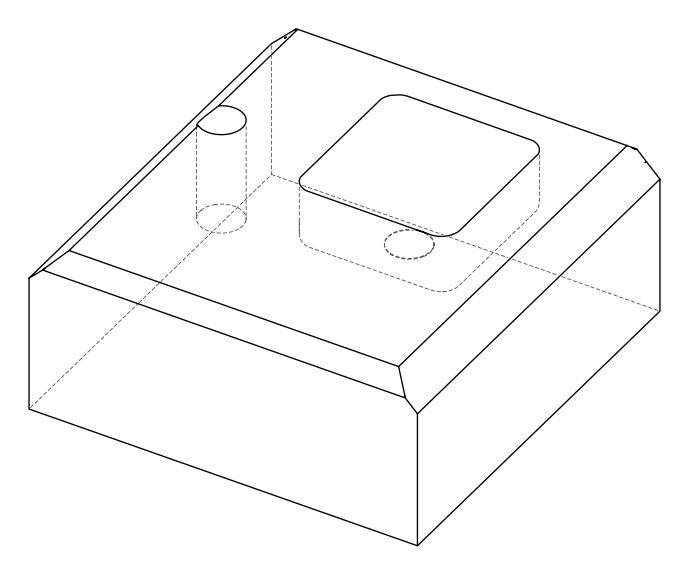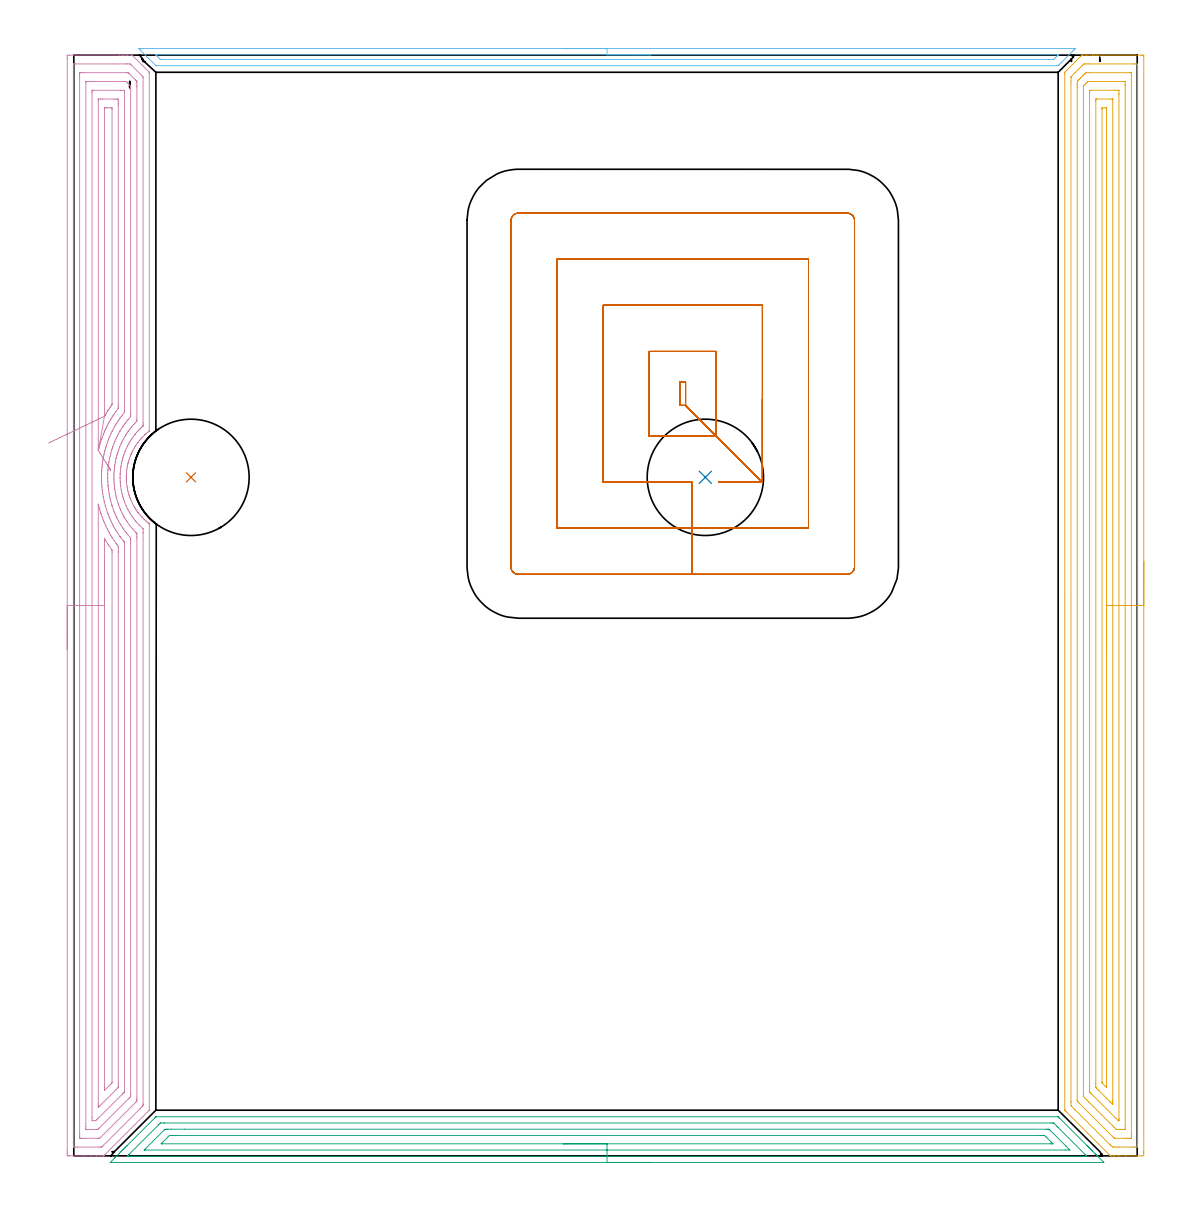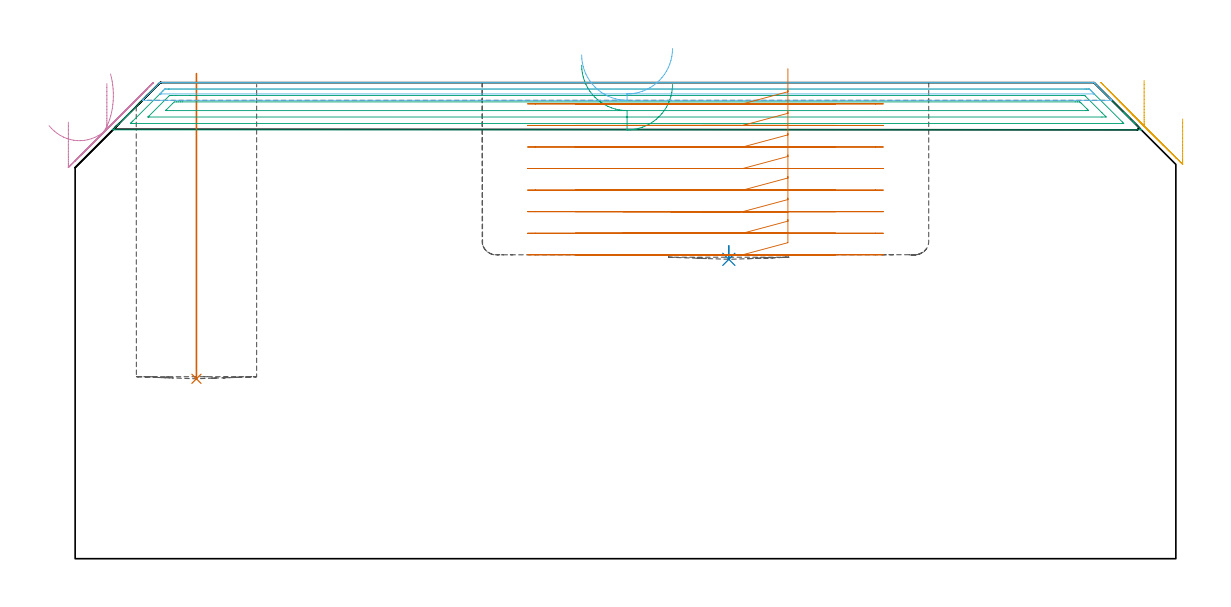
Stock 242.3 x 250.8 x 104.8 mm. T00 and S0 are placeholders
(PLAN: 7 operations, 2 tool changes, 53.9 min)
(1 INDEXABLE_INSERT_DRILL_BLIND_HOLE_FROM_SOLID | STEP1POCKET | NXT0302_024 | 0.27 min | 35773 mm3)
(2 INDEXABLE_INSERT_DRILL_BLIND_HOLE_FROM_SOLID_1 | STEP1POCKET_1 | NXT0302_024 | 0.02 min | 21274 mm3)
(3 AREA_MILL | FG_CHAMFER_SURFACE | UGT0205_001 | 7.17 min | 12844 mm3)
(4 AREA_MILL_1 | FG_CHAMFER_SURFACE_1 | UGT0205_001 | 14.13 min | 43011 mm3)
(5 AREA_MILL_2 | FG_CHAMFER_SURFACE_2 | UGT0205_001 | 14.1 min | 39960 mm3)
(6 AREA_MILL_3 | FG_CHAMFER_SURFACE_3 | UGT0205_001 | 3.52 min | 1585 mm3)
(7 MILL_RECTANGULAR_POCKET | POCKET_RECTANGULAR_STRAIGHT | UGT0201_095 | Follow Part, ap 5, ae 75% | 14.7 min | 354963 mm3)
(TOOL NXT0302_024 | Index. Insert Drill 26.5mm [880-D2650L32-03] | D26.5 PA176 FL80 Z2)
(TOOL UGT0205_001 | Chamfer Mill 20 x 3 x 45 deg. | D20 FL50 Z2)
(TOOL UGT0201_095 | End mill 20 mm | D20 R3 FL38 Z4)
(OP 1 INDEXABLE_INSERT_DRILL_BLIND_HOLE_FROM_SOLID)
G17 G21 G94 G90
T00 M6
G54
G17 G0 G90 X26.7 Y154.6 S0 M3
G43 Z114.8 H1
G94 G81 G98 Z39.6 F250. R106.8
G80
M5
M2
(OP 2 INDEXABLE_INSERT_DRILL_BLIND_HOLE_FROM_SOLID_1)
G17 G21 G94 G90
T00 M6
G54
G17 G0 G90 X143.9 Y154.6 S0 M3
G43 Z114.8 H1
G94 G81 G98 Z65.9 F250. R68.9
G80
M5
M2
(OP 3 AREA_MILL)
G17 G21 G94 G90
T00 M6
G54
G17 G0 G90 X131.5 Y-1.5 S1061 M3
G43 Z114.8 H0
Z104.4
G94 G1 X131.462 Z103.528 F250.
X131.348 Z102.664
X131.159 Z101.812
X130.897 Z100.98
X130.563 Z100.174
X130.16 Z99.4
X129.692 Z98.664
X129.16 Z97.972
X128.571 Z97.329
X127.928 Z96.74
X127.236 Z96.208
X126.5 Z95.74
X125.726 Z95.337
X124.92 Z95.003
X124.088 Z94.741
X123.236 Z94.552
X122.372 Z94.438
X121.5 Z94.4
X8.801
X8.473 Y-1.498 Z94.402
X8.315 Y-1.494 Z94.405
X8.308 Y-1.492 Z94.407
X9.263 Y-0.536 Z95.362
X9.367 Y-0.431 Z95.465
X9.556 Y-0.244 Z95.655
X10.432 Y0.633 Z96.531
X10.707 Y0.908 Z96.806
X10.868 Y1.071 Z96.966
X11.027 Y1.228 Z97.125
X11.154 Y1.355 Z97.253
X11.307 Y1.509 Z97.404
X11.456 Y1.658 Z97.555
X11.6 Y1.802 Z97.699
X11.745 Y1.947 Z97.843
X11.886 Y2.087 Z97.985
X12.047 Y2.248 Z98.146
X12.183 Y2.385 Z98.281
X18.424 Y8.624 Z104.524
X18.675 Y8.873 Z104.771
X18.706 Y8.895 Z104.791
X18.748 Y8.9 Z104.8
X224.252
X224.294 Y8.895 Z104.791
X224.325 Y8.873 Z104.771
X224.576 Y8.624 Z104.524
X230.817 Y2.385 Z98.281
X230.953 Y2.248 Z98.146
X231.114 Y2.087 Z97.985
X231.255 Y1.947 Z97.843
X231.4 Y1.802 Z97.699
X231.544 Y1.658 Z97.555
X231.693 Y1.509 Z97.404
X231.846 Y1.355 Z97.253
X231.973 Y1.228 Z97.125
X232.132 Y1.071 Z96.966
X232.641 Y0.559 Z96.459
X232.889 Y0.312 Z96.21
X233.007 Y0.195 Z96.091
X233.186 Y0.014 Z95.913
X233.331 Y-0.131 Z95.769
X234.587 Y-1.386 Z94.512
X234.676 Y-1.479 Z94.419
X234.683 Y-1.495 Z94.403
X234.676 Y-1.499 Z94.399
X121.5 Y-1.5 Z94.4
Y-0.086 Z95.814
X12.951 Y-0.085 Z95.815
X12.494 Y-0.083 Z95.817
X12.327 Y-0.079 Z95.821
X12.189 Y-0.072 Z95.828
X12.251 Y-0.005 Z95.895
X12.329 Y0.076 Z95.976
X12.494 Y0.244 Z96.144
X12.69 Y0.44 Z96.34
X19.327 Y7.076 Z102.976
X19.642 Y7.387 Z103.287
X19.732 Y7.471 Z103.371
X19.809 Y7.479 Z103.379
X20.535 Y7.485 Z103.385
X20.697
X222.626
X222.992 Y7.483 Z103.383
X223.174 Y7.48 Z103.38
X223.262 Y7.477 Z103.377
X223.358 Y7.387 Z103.287
X223.982 Y6.767 Z102.667
X224.252 Y6.499 Z102.399
X230.506 Y0.244 Z96.144
X230.762 Y-0.015 Z95.885
X230.819 Y-0.076 Z95.824
X230.821 Y-0.081 Z95.819
X230.819 Y-0.083 Z95.817
X230.791 Y-0.085 Z95.815
X230.734
X230.506 Y-0.086 Z95.814
X121.5
Y1.328 Z97.228
X16.252 Y1.329 Z97.229
X16.093 Y1.331 Z97.231
X16.068 Y1.332 Z97.232
X16.051 Y1.335 Z97.235
X16.058 Y1.35 Z97.25
X16.068 Y1.367 Z97.267
X16.139 Y1.439 Z97.339
X16.208 Y1.509 Z97.409
X20.591 Y5.891 Z101.791
X20.76 Y6.049 Z101.949
X21.061 Y6.064 Z101.964
X21.247 Y6.069 Z101.969
X21.429 Y6.07 Z101.97
X22.138 Y6.071 Z101.971
X25.252
X221.571
X221.755 Y6.07 Z101.97
X222.123 Y6.066 Z101.966
X222.224 Y6.064 Z101.964
X222.25 Y6.043 Z101.943
X222.304 Y5.993 Z101.893
X222.41 Y5.891 Z101.791
X222.465 Y5.836 Z101.736
X226.039 Y2.262 Z98.162
X226.788 Y1.509 Z97.409
X226.932 Y1.36 Z97.26
X226.943 Y1.335 Z97.235
X226.039 Y1.329 Z97.229
X121.5 Y1.328 Z97.228
Y2.743 Z98.643
X20.171
X20.026 Y2.745 Z98.645
X19.948 Y2.747 Z98.647
X19.911 Y2.75 Z98.65
X19.929 Y2.772 Z98.672
X19.966 Y2.814 Z98.714
X20.031 Y2.881 Z98.781
X21.429 Y4.279 Z100.179
X21.806 Y4.645 Z100.545
X22.322 Y4.652 Z100.552
X22.688 Y4.656 Z100.556
X23.216 Y4.657 Z100.557
X23.58
X220.149
X220.678 Y4.656 Z100.556
X221.046 Y4.653 Z100.553
X221.169 Y4.65 Z100.55
X221.415 Y4.424 Z100.324
X221.571 Y4.278 Z100.178
X222.71 Y3.141 Z99.041
X222.935 Y2.912 Z98.812
X223.073 Y2.768 Z98.668
X223.091 Y2.746 Z98.646
X223.069 Y2.744 Z98.644
X222.994 Y2.743 Z98.643
X222.465
X121.5
X120.628 Z98.681
X119.764 Z98.795
X118.912 Z98.983
X118.08 Z99.246
X117.274 Z99.58
X116.5 Z99.982
X115.764 Z100.451
X115.072 Z100.982
X114.429 Z101.572
X113.84 Z102.215
X113.308 Z102.907
X112.84 Z103.643
X112.437 Z104.416
X112.103 Z105.222
X111.841 Z106.054
X111.652 Z106.906
X111.538 Z107.771
X111.5 Z108.643
G0 Z114.8
M5
M2
(OP 4 AREA_MILL_1)
G17 G21 G94 G90
T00 M6
G54
G17 G0 G90 X-1.5 Y115.4 S1061 M3
G43 Z114.8 H0
Z96.1
G94 G1 Y115.438 Z95.228 F250.
Y115.552 Z94.364
Y115.741 Z93.512
Y116.003 Z92.68
Y116.337 Z91.874
Y116.74 Z91.1
Y117.209 Z90.364
Y117.74 Z89.672
Y118.329 Z89.029
Y118.972 Z88.44
Y119.664 Z87.908
Y120.4 Z87.44
Y121.174 Z87.037
Y121.98 Z86.703
Y122.812 Z86.441
Y123.664 Z86.252
Y124.528 Z86.138
Y125.4 Z86.1
Y249.779
X-1.499 Y250.167 Z86.101
X-1.494 Y250.668 Z86.104
X-1.492 Y250.791 Z86.106
X-1. Y250.8 Z86.598
X10.505 Z98.099
X11.023 Z98.62
X11.39 Z98.986
X11.908 Z99.504
X12.275 Z99.869
X13.16 Y250.799 Z100.757
X13.293 Y250.797 Z100.888
X13.338 Y250.764 Z100.935
X17.142 Y246.959 Z104.74
X17.154 Y246.945 Z104.752
X17.179 Y246.913 Z104.771
X17.197 Y246.864 Z104.786
X17.2 Y246.59 Z104.8
Y165.2
X17.201 Y165.171 Z104.798
X17.199 Y165.165 Z104.796
X17.198 Y165.16 Z104.795
X17.188 Y165.152 Z104.786
X17.142 Y165.115 Z104.74
X16.797 Y164.837 Z104.397
X16.709 Y164.762 Z104.308
X16.397 Y164.497 Z103.996
X16.257 Y164.37 Z103.856
X16.155 Y164.278 Z103.753
X15.516 Y163.634 Z103.114
X15.285 Y163.384 Z102.884
X14.933 Y162.964 Z102.533
X14.914 Y162.941 Z102.514
X14.635 Y162.591 Z102.234
X14.56 Y162.49 Z102.159
X14.251 Y162.047 Z101.848
X14.045 Y161.733 Z101.641
X13.955 Y161.596 Z101.551
X13.755 Y161.266 Z101.353
X13.446 Y160.703 Z101.046
X13.239 Y160.281 Z100.836
X13.228 Y160.258 Z100.824
X13.16 Y160.111 Z100.759
X13.082 Y159.94 Z100.681
X13.035 Y159.834 Z100.632
X13.024 Y159.809 Z100.621
X12.934 Y159.596 Z100.533
X12.873 Y159.451 Z100.473
X12.68 Y158.915 Z100.278
X12.536 Y158.469 Z100.132
X12.496 Y158.335 Z100.095
X12.45 Y158.176 Z100.049
X12.414 Y158.045 Z100.009
X12.407 Y158.022 Z100.002
X12.329 Y157.707 Z99.924
X12.295 Y157.575 Z99.892
X12.199 Y157.128 Z99.797
X12.119 Y156.681 Z99.719
X12.058 Y156.234 Z99.656
X12.045 Y156.121 Z99.643
X11.994 Y155.652 Z99.59
X11.98 Y155.362 Z99.572
X11.979 Y155.34 Z99.571
X11.965 Y155.02 Z99.56
X11.961 Y154.894 Z99.553
X11.962 Y154.799 Z99.549
X11.959 Y154.462 Z99.55
X11.958 Y154.446 Z99.552
Y154.441 Z99.553
X11.968 Y154.034 Z99.567
X11.969 Y154. Z99.568
X11.993 Y153.553 Z99.591
X12.103 Y152.659 Z99.7
X12.174 Y152.212 Z99.772
X12.264 Y151.765 Z99.862
X12.275 Y151.718 Z99.873
X12.37 Y151.318 Z99.969
X12.492 Y150.872 Z100.091
X12.57 Y150.623 Z100.169
X12.629 Y150.443 Z100.222
X12.635 Y150.423 Z100.228
X12.789 Y149.978 Z100.383
X12.863 Y149.774 Z100.463
X12.873 Y149.749 Z100.473
X12.961 Y149.549 Z100.557
X13.136 Y149.137 Z100.736
X13.159 Y149.084 Z100.759
X13.376 Y148.635 Z100.972
X13.58 Y148.241 Z101.18
X13.606 Y148.19 Z101.206
X13.769 Y147.909 Z101.368
X13.802 Y147.856 Z101.401
X13.956 Y147.611 Z101.551
X14.15 Y147.297 Z101.749
X14.34 Y147.02 Z101.938
X14.387 Y146.95 Z101.986
X14.582 Y146.682 Z102.181
X14.635 Y146.609 Z102.234
X14.794 Y146.403 Z102.394
X15.15 Y145.978 Z102.748
X15.516 Y145.561 Z103.115
X15.551 Y145.524 Z103.15
X15.565 Y145.509 Z103.164
X15.976 Y145.1 Z103.575
X16.397 Y144.701 Z103.996
X16.491 Y144.615 Z104.091
X16.941 Y144.244 Z104.539
X17.019 Y144.182 Z104.616
X17.142 Y144.084 Z104.74
X17.156 Y144.071 Z104.754
X17.195 Y144.032 Z104.791
X17.2 Y143.735 Z104.8
Y10.471
X17.194 Y10.405 Z104.791
X17.175 Y10.374 Z104.774
X6.965 Y0.164 Z94.564
X6.811 Y0.008 Z94.403
X6.784 Y0.002 Z94.376
X6.598 Y0. Z94.198
X5.929 Z93.529
X5.195 Z92.791
X3.943 Z91.54
X2.306 Z89.902
X-1. Y0.001 Z86.598
X-1.217 Y0.004 Z86.381
X-1.492 Y0.009 Z86.106
X-1.494 Y0.132 Z86.104
X-1.498 Y0.633 Z86.102
X-1.5 Y1.138 Z86.1
Y125.4
X-0.086 Z87.514
X-0.085 Y248.703 Z87.515
X-0.084 Y248.757 Z87.516
X-0.082 Y248.783 Z87.518
X-0.08 Y248.788 Z87.52
X-0.063 Y248.791 Z87.537
X0.355 Y248.799 Z87.955
X9.203 Y248.8 Z96.803
X11.858 Z99.458
X12.275 Y248.799 Z99.875
X12.747 Y248.796 Z100.347
X12.845 Y248.79 Z100.445
X13.048 Y248.597 Z100.648
X13.16 Y248.489 Z100.76
X15.194 Y246.456 Z102.794
X15.47 Y246.176 Z103.07
X15.659 Y245.981 Z103.259
X15.779 Y245.854 Z103.379
X15.786 Y245.695 Z103.386
Y166.989
X15.784 Y166.557 Z103.384
X15.78 Y166.341 Z103.38
X15.779 Y166.318 Z103.379
X15.767 Y166.304 Z103.367
X15.739 Y166.275 Z103.339
X15.686 Y166.225 Z103.286
X15.543 Y166.095 Z103.143
X15.23 Y165.792 Z102.83
X14.93 Y165.497 Z102.53
X14.783 Y165.348 Z102.383
X14.642 Y165.2 Z102.242
X14.359 Y164.883 Z101.959
X14.045 Y164.517 Z101.645
X13.95 Y164.402 Z101.55
X13.874 Y164.306 Z101.474
X13.564 Y163.897 Z101.164
X13.22 Y163.412 Z100.82
X13.16 Y163.323 Z100.76
X12.849 Y162.832 Z100.449
X12.659 Y162.517 Z100.259
X12.52 Y162.269 Z100.12
X12.275 Y161.818 Z99.875
X12.209 Y161.689 Z99.809
X12.177 Y161.623 Z99.777
X11.927 Y161.08 Z99.527
X11.772 Y160.728 Z99.372
X11.659 Y160.456 Z99.259
X11.414 Y159.809 Z99.014
X11.39 Y159.735 Z98.99
X11.204 Y159.127 Z98.804
X11.15 Y158.94 Z98.75
X11.013 Y158.426 Z98.613
X10.924 Y158.045 Z98.524
X10.849 Y157.697 Z98.449
X10.752 Y157.151 Z98.352
X10.72 Y156.934 Z98.32
X10.632 Y156.256 Z98.232
X10.619 Y156.141 Z98.219
X10.587 Y155.77 Z98.187
X10.562 Y155.362 Z98.162
X10.559 Y155.307 Z98.159
X10.542 Y154.468 Z98.142
X10.543 Y154.43 Z98.143
X10.576 Y153.573 Z98.176
X10.581 Y153.496 Z98.181
X10.666 Y152.679 Z98.266
X10.676 Y152.593 Z98.276
X10.689 Y152.493 Z98.289
X10.799 Y151.785 Z98.399
X10.87 Y151.415 Z98.47
X10.986 Y150.89 Z98.586
X11.155 Y150.233 Z98.755
X11.226 Y149.996 Z98.826
X11.39 Y149.471 Z98.99
X11.52 Y149.101 Z99.12
X11.597 Y148.892 Z99.197
X11.889 Y148.207 Z99.489
X12.275 Y147.377 Z99.875
X12.307 Y147.313 Z99.907
X12.343 Y147.244 Z99.943
X12.661 Y146.679 Z100.261
X12.82 Y146.418 Z100.42
X13.16 Y145.881 Z100.76
X13.405 Y145.524 Z101.005
X13.675 Y145.153 Z101.275
X14.074 Y144.644 Z101.674
X14.086 Y144.629 Z101.686
X14.343 Y144.328 Z101.943
X14.892 Y143.735 Z102.492
X14.93 Y143.697 Z102.53
X15.701 Y142.956 Z103.301
X15.742 Y142.914 Z103.342
X15.779 Y142.877 Z103.379
X15.78 Y142.841 Z103.38
X15.786 Y141.975 Z103.386
Y141.946
X15.785 Y11.827 Z103.385
X15.784 Y11.611 Z103.384
X15.781 Y11.503 Z103.381
X15.779 Y11.453 Z103.379
X15.76 Y11.421 Z103.36
X15.711 Y11.365 Z103.311
X15.32 Y10.971 Z102.92
X14.93 Y10.579 Z102.53
X6.772 Y2.421 Z94.372
X6.42 Y2.078 Z94.02
X6.371 Y2.033 Z93.971
X6.339 Y2.01 Z93.939
X6.288 Y2.007 Z93.888
X6.08 Y2.003 Z93.68
X5.612 Y2. Z93.212
X0.77 Z88.37
X0.301 Y2.002 Z87.901
X0.043 Y2.008 Z87.643
X-0.079 Y2.013 Z87.521
X-0.085 Y2.392 Z87.515
Y2.421
X-0.086 Y125.4 Z87.514
X1.328 Z88.928
X1.329 Y246.026 Z88.929
X1.331 Y246.59 Z88.931
X1.334 Y246.754 Z88.934
X1.335 Y246.787 Z88.935
X1.379 Y246.792 Z88.979
X1.45 Y246.798 Z89.05
X1.655 Y246.799 Z89.255
X2.332 Y246.8 Z89.932
X12.067 Z99.667
X12.275 Y246.797 Z99.875
X12.344 Y246.794 Z99.944
X12.397 Y246.79 Z99.997
X12.439 Y246.752 Z100.039
X12.609 Y246.59 Z100.209
X14.045 Y245.156 Z101.645
X14.221 Y244.979 Z101.821
X14.309 Y244.887 Z101.909
X14.35 Y244.839 Z101.95
X14.365 Y244.819 Z101.965
X14.366 Y244.801 Z101.966
X14.37 Y244.472 Z101.97
X14.371 Y243.907 Z101.971
X14.372 Y243.576 Z101.972
X14.371 Y167.884 Z101.971
X14.37 Y167.555 Z101.97
X14.367 Y167.444 Z101.967
X14.365 Y167.407 Z101.965
X14.352 Y167.385 Z101.952
X14.312 Y167.342 Z101.912
X13.972 Y166.989 Z101.572
X13.582 Y166.562 Z101.182
X13.17 Y166.095 Z100.77
X13.16 Y166.083 Z100.76
X12.776 Y165.588 Z100.376
X12.482 Y165.2 Z100.082
X12.395 Y165.079 Z99.995
X12.275 Y164.905 Z99.875
X12.037 Y164.546 Z99.637
X11.883 Y164.306 Z99.483
X11.694 Y163.999 Z99.294
X11.39 Y163.479 Z98.99
X11.366 Y163.436 Z98.966
X11.353 Y163.412 Z98.953
X11.064 Y162.847 Z98.664
X10.903 Y162.517 Z98.503
X10.776 Y162.243 Z98.376
X10.495 Y161.623 Z98.095
X10.257 Y160.979 Z97.857
X10.166 Y160.728 Z97.766
X10.03 Y160.314 Z97.63
X9.881 Y159.834 Z97.481
X9.822 Y159.629 Z97.422
X9.637 Y158.94 Z97.237
X9.634 Y158.926 Z97.234
X9.62 Y158.868 Z97.22
X9.478 Y158.189 Z97.078
X9.451 Y158.045 Z97.051
X9.348 Y157.426 Z96.948
X9.311 Y157.151 Z96.911
X9.246 Y156.634 Z96.846
X9.206 Y156.256 Z96.806
X9.171 Y155.815 Z96.771
X9.151 Y155.362 Z96.751
X9.141 Y154.952 Z96.741
X9.133 Y154.468 Z96.733
X9.145 Y154.053 Z96.745
X9.164 Y153.573 Z96.764
X9.195 Y153.109 Z96.795
X9.241 Y152.679 Z96.841
X9.307 Y152.101 Z96.907
X9.354 Y151.785 Z96.954
X9.474 Y151.038 Z97.074
X9.503 Y150.89 Z97.103
X9.62 Y150.342 Z97.22
X9.707 Y149.996 Z97.307
X9.737 Y149.877 Z97.337
X9.96 Y149.101 Z97.56
X10.12 Y148.595 Z97.72
X10.258 Y148.207 Z97.858
X10.505 Y147.574 Z98.105
X10.614 Y147.313 Z98.214
X10.697 Y147.119 Z98.297
X11.032 Y146.418 Z98.632
X11.151 Y146.176 Z98.751
X11.39 Y145.723 Z98.99
X11.5 Y145.524 Z99.1
X11.652 Y145.258 Z99.252
X12.055 Y144.629 Z99.655
X12.275 Y144.299 Z99.875
X12.678 Y143.735 Z100.278
X13.16 Y143.131 Z100.76
X13.407 Y142.841 Z101.007
X14.045 Y142.143 Z101.645
X14.234 Y141.946 Z101.834
X14.299 Y141.878 Z101.899
X14.351 Y141.822 Z101.951
X14.365 Y141.779 Z101.965
X14.367 Y141.62 Z101.967
X14.371 Y141.052 Z101.971
Y140.722
Y13.154
X14.37 Y12.825 Z101.97
X14.366 Y12.542 Z101.966
X14.365 Y12.476 Z101.965
X14.313 Y12.421 Z101.913
X14.16 Y12.26 Z101.76
X6.08 Y4.18 Z93.68
X5.907 Y4.018 Z93.507
X5.741 Y4.01 Z93.341
X5.402 Y4.002 Z93.002
X2.54 Y4. Z90.14
X1.862 Y4.001 Z89.462
X1.655 Y4.004 Z89.255
X1.448 Y4.01 Z89.048
X1.335 Y4.021 Z88.935
X1.332 Y4.1 Z88.932
X1.331 Y4.21 Z88.931
X1.329 Y4.54 Z88.929
Y5.105
X1.328 Y125.4 Z88.928
X2.743 Z90.343
Y244.596
X2.744 Y244.695 Z90.344
X2.747 Y244.755 Z90.347
X2.749 Y244.782 Z90.349
X2.764 Y244.79 Z90.364
X2.983 Y244.794 Z90.583
X3.425 Y244.8 Z91.025
X11.39 Z98.99
X11.833 Y244.793 Z99.433
X11.941 Y244.79 Z99.541
X12.084 Y244.656 Z99.684
X12.275 Y244.471 Z99.875
X12.84 Y243.907 Z100.44
X12.923 Y243.817 Z100.523
X12.951 Y243.773 Z100.551
X12.952 Y243.734 Z100.552
X12.955 Y243.562 Z100.555
X12.957 Y243.217 Z100.557
Y243.012
Y169.672
X12.956 Y168.984 Z100.556
X12.955 Y168.778 Z100.555
X12.95 Y168.438 Z100.55
X12.386 Y167.771 Z99.986
X12.275 Y167.637 Z99.875
X11.988 Y167.279 Z99.588
X11.761 Y166.989 Z99.361
X11.602 Y166.775 Z99.202
X11.39 Y166.483 Z98.99
X11.232 Y166.255 Z98.832
X11.124 Y166.095 Z98.724
X10.881 Y165.715 Z98.481
X10.555 Y165.2 Z98.155
X10.536 Y165.169 Z98.136
X10.505 Y165.114 Z98.105
X10.22 Y164.594 Z97.82
X10.065 Y164.306 Z97.665
X9.913 Y164.01 Z97.513
X9.619 Y163.413 Z97.219
X9.351 Y162.789 Z96.951
X9.237 Y162.517 Z96.837
X9.097 Y162.152 Z96.697
X8.898 Y161.623 Z96.498
X8.856 Y161.501 Z96.456
X8.735 Y161.137 Z96.335
X8.639 Y160.826 Z96.239
X8.61 Y160.728 Z96.21
X8.445 Y160.127 Z96.045
X8.369 Y159.834 Z95.969
X8.266 Y159.414 Z95.866
X8.162 Y158.94 Z95.762
X8.108 Y158.679 Z95.708
X7.995 Y158.045 Z95.595
X7.975 Y157.919 Z95.575
X7.868 Y157.151 Z95.468
X7.866 Y157.135 Z95.466
X7.85 Y157.011 Z95.45
X7.784 Y156.323 Z95.384
X7.779 Y156.256 Z95.379
X7.736 Y155.477 Z95.336
X7.732 Y155.362 Z95.332
X7.718 Y154.601 Z95.318
X7.719 Y154.468 Z95.319
X7.739 Y153.685 Z95.339
X7.745 Y153.573 Z95.345
X7.8 Y152.729 Z95.4
X7.805 Y152.679 Z95.405
X7.85 Y152.252 Z95.45
X7.905 Y151.785 Z95.505
X7.913 Y151.721 Z95.513
X8.046 Y150.89 Z95.646
X8.088 Y150.65 Z95.688
X8.221 Y149.996 Z95.821
X8.333 Y149.507 Z95.933
X8.439 Y149.101 Z96.039
X8.666 Y148.277 Z96.266
X8.688 Y148.207 Z96.288
X8.735 Y148.06 Z96.335
X8.993 Y147.313 Z96.593
X9.155 Y146.888 Z96.755
X9.351 Y146.418 Z96.951
X9.62 Y145.802 Z97.22
X9.749 Y145.524 Z97.349
X9.868 Y145.273 Z97.468
X10.207 Y144.629 Z97.807
X10.505 Y144.095 Z98.105
X10.723 Y143.735 Z98.323
X11.099 Y143.135 Z98.699
X11.3 Y142.841 Z98.9
X11.39 Y142.713 Z98.99
X11.712 Y142.274 Z99.312
X11.969 Y141.946 Z99.569
X12.275 Y141.571 Z99.875
X12.949 Y140.789 Z100.549
X12.951 Y140.706 Z100.551
X12.956 Y140.364 Z100.556
X12.957 Y140.157 Z100.557
Y139.468
Y14.253
X12.956 Y14.048 Z100.556
X12.953 Y13.704 Z100.553
X12.95 Y13.533 Z100.55
X12.942 Y13.502 Z100.542
X12.922 Y13.478 Z100.522
X12.882 Y13.434 Z100.482
X12.605 Y13.154 Z100.205
X12.439 Y12.988 Z100.039
X5.767 Y6.316 Z93.367
X5.575 Y6.127 Z93.175
X5.504 Y6.06 Z93.104
X5.464 Y6.025 Z93.064
X5.415 Y6.01 Z93.015
X5.195 Y6. Z92.795
X3.425 Z91.025
X2.983 Y6.006 Z90.583
X2.764 Y6.01 Z90.364
X2.749 Y6.016 Z90.349
X2.747 Y6.033 Z90.347
X2.744 Y6.072 Z90.344
X2.743 Y6.128 Z90.343
Y6.689
Y125.4
X4.157 Z91.757
Y242.272
X4.159 Y242.428 Z91.759
X4.164 Y242.737 Z91.764
X4.169 Y242.791 Z91.769
X4.184 Y242.794 Z91.784
X4.226 Y242.797 Z91.826
X4.31 Y242.799 Z91.91
X4.52 Y242.8 Z92.12
X10.716 Y242.799 Z98.316
X11.39 Y242.792 Z98.99
X11.485 Y242.79 Z99.085
X11.531 Y242.758 Z99.131
X11.536 Y242.582 Z99.136
X11.541 Y242.273 Z99.141
X11.543 Y242.118 Z99.143
Y170.412
X11.54 Y169.672 Z99.14
X11.537 Y169.524 Z99.137
X11.53 Y169.38 Z99.13
X11.05 Y168.778 Z98.65
X10.812 Y168.467 Z98.412
X10.505 Y168.06 Z98.105
X10.431 Y167.958 Z98.031
X10.378 Y167.884 Z97.978
X10.073 Y167.426 Z97.673
X9.784 Y166.989 Z97.384
X9.72 Y166.888 Z97.32
X9.62 Y166.725 Z97.22
X9.388 Y166.329 Z96.988
X9.253 Y166.095 Z96.853
X9.069 Y165.758 Z96.669
X8.769 Y165.2 Z96.369
X8.757 Y165.178 Z96.357
X8.735 Y165.133 Z96.335
X8.472 Y164.571 Z96.072
X8.351 Y164.306 Z95.951
X8.198 Y163.954 Z95.798
X7.967 Y163.412 Z95.567
X7.933 Y163.327 Z95.533
X7.85 Y163.111 Z95.45
X7.691 Y162.678 Z95.291
X7.635 Y162.517 Z95.235
X7.468 Y162.009 Z95.068
X7.347 Y161.623 Z94.947
X7.259 Y161.326 Z94.859
X7.09 Y160.728 Z94.69
X7.064 Y160.629 Z94.664
X6.965 Y160.239 Z94.565
X6.889 Y159.911 Z94.489
X6.872 Y159.834 Z94.472
X6.737 Y159.171 Z94.337
X6.695 Y158.94 Z94.295
X6.606 Y158.409 Z94.206
X6.554 Y158.045 Z94.154
X6.498 Y157.623 Z94.098
X6.443 Y157.151 Z94.043
X6.41 Y156.818 Z94.01
X6.364 Y156.256 Z93.964
X6.348 Y155.986 Z93.948
X6.321 Y155.362 Z93.921
X6.314 Y155.126 Z93.914
X6.305 Y154.468 Z93.905
X6.309 Y154.237 Z93.909
X6.331 Y153.573 Z93.931
X6.343 Y153.307 Z93.943
X6.388 Y152.679 Z93.988
X6.416 Y152.339 Z94.016
X6.477 Y151.785 Z94.077
X6.532 Y151.328 Z94.132
X6.598 Y150.89 Z94.198
X6.699 Y150.265 Z94.299
X6.75 Y149.996 Z94.35
X6.924 Y149.143 Z94.524
X6.933 Y149.101 Z94.533
X6.965 Y148.965 Z94.565
X7.167 Y148.207 Z94.767
X7.244 Y147.925 Z94.844
X7.428 Y147.313 Z95.028
X7.656 Y146.614 Z95.256
X7.727 Y146.418 Z95.327
X7.85 Y146.091 Z95.45
X8.082 Y145.524 Z95.682
X8.253 Y145.117 Z95.853
X8.477 Y144.629 Z96.077
X8.735 Y144.084 Z96.335
X8.912 Y143.735 Z96.512
X9.107 Y143.359 Z96.707
X9.404 Y142.841 Z97.004
X9.62 Y142.483 Z97.22
X9.961 Y141.946 Z97.561
X10.505 Y141.139 Z98.105
X10.565 Y141.052 Z98.165
X10.723 Y140.831 Z98.323
X11.262 Y140.157 Z98.862
X11.39 Y140.001 Z98.99
X11.477 Y139.893 Z99.077
X11.518 Y139.839 Z99.118
X11.536 Y139.812 Z99.136
X11.538 Y139.728 Z99.138
X11.542 Y139.418 Z99.142
X11.543 Y139.263 Z99.143
Y139.108
X11.542 Y14.943 Z99.142
X11.541 Y14.79 Z99.141
X11.537 Y14.634 Z99.137
X11.533 Y14.543 Z99.133
X11.497 Y14.503 Z99.097
X11.39 Y14.391 Z98.99
X11.221 Y14.219 Z98.821
X11.05 Y14.048 Z98.65
X5.684 Y8.682 Z93.284
X5.436 Y8.439 Z93.036
X5.195 Y8.205 Z92.795
X4.979 Y8.006 Z92.579
X4.31 Y8.008 Z91.91
X4.214 Y8.01 Z91.814
X4.164 Y8.019 Z91.764
X4.157 Y8.682 Z91.757
Y125.4
X5.571 Z93.171
X5.572 Y148.296 Z93.172
X5.573 Y148.349 Z93.173
X5.578 Y148.477 Z93.178
X5.579 Y148.486 Z93.179
X5.596 Y148.432 Z93.196
X5.62 Y148.342 Z93.22
X5.82 Y147.575 Z93.42
X5.895 Y147.313 Z93.495
X6.08 Y146.668 Z93.68
X6.158 Y146.418 Z93.758
X6.195 Y146.302 Z93.795
X6.463 Y145.524 Z94.063
X6.703 Y144.894 Z94.303
X6.812 Y144.629 Z94.412
X6.965 Y144.264 Z94.565
X7.201 Y143.735 Z94.801
X7.403 Y143.293 Z95.003
X7.628 Y142.841 Z95.228
X7.85 Y142.407 Z95.45
X8.101 Y141.946 Z95.701
X8.433 Y141.357 Z96.033
X8.623 Y141.052 Z96.223
X8.735 Y140.877 Z96.335
X9.216 Y140.157 Z96.816
X9.62 Y139.574 Z97.22
X9.844 Y139.263 Z97.444
X9.986 Y139.068 Z97.586
X10.122 Y138.873 Z97.722
X10.125 Y138.753 Z97.725
X10.127 Y138.369 Z97.727
X10.129 Y137.854 Z97.729
Y137.474
Y16.732
X10.128 Y16.219 Z97.728
X10.125 Y15.837 Z97.725
X10.122 Y15.585 Z97.722
X9.997 Y15.456 Z97.597
X9.62 Y15.068 Z97.22
X5.918 Y11.365 Z93.518
X5.791 Y11.241 Z93.391
X5.688 Y11.142 Z93.288
X5.618 Y11.078 Z93.218
X5.577 Y11.049 Z93.177
X5.576 Y11.098 Z93.176
X5.573 Y11.247 Z93.173
X5.572 Y11.365 Z93.172
X5.571 Y11.648 Z93.171
Y125.4
X6.985 Z94.585
Y140.157
X6.988 Y140.553 Z94.588
X6.991 Y140.652 Z94.591
X6.992 Y140.673 Z94.592
X7.006 Y140.653 Z94.606
X7.059 Y140.57 Z94.659
X7.308 Y140.157 Z94.908
X7.85 Y139.281 Z95.45
X7.862 Y139.263 Z95.462
X7.884 Y139.228 Z95.484
X8.596 Y138.18 Z96.196
X8.686 Y138.044 Z96.286
X8.708 Y138.009 Z96.308
X8.71 Y137.986 Z96.31
X8.712 Y137.932 Z96.312
X8.715 Y137.495 Z96.315
X8.714 Y16.753 Z96.314
X8.713 Y16.732 Z96.313
X8.708 Y16.627 Z96.308
X8.632 Y16.541 Z96.232
X8.502 Y16.405 Z96.102
X8.339 Y16.238 Z95.939
X7.046 Y14.943 Z94.646
X7.015 Y14.915 Z94.615
X7.002 Y14.905 Z94.602
X6.998 Z94.598
X6.99 Y14.918 Z94.59
X6.988 Y14.943 Z94.588
X6.986 Y15.479 Z94.586
X6.985 Y15.817 Z94.585
Y125.4
Y126.272 Z94.623
Y127.137 Z94.737
Y127.988 Z94.926
Y128.82 Z95.188
Y129.626 Z95.522
Y130.4 Z95.925
Y131.136 Z96.394
Y131.828 Z96.925
Y132.471 Z97.514
Y133.06 Z98.157
Y133.592 Z98.85
Y134.06 Z99.585
Y134.463 Z100.359
Y134.797 Z101.165
Y135.059 Z101.997
Y135.248 Z102.849
Y135.362 Z103.714
Y135.4 Z104.585
G0 X7.778 Y157.25 Z106.717
G1 X7.98 Y156.931 Z105.93
X8.144 Y156.671 Z105.114
X8.27 Y156.473 Z104.274
X8.356 Y156.337 Z103.416
X8.401 Y156.264 Z102.548
X8.406 Y156.256 Z101.676
X8.371 Y156.313 Z100.806
X8.295 Y156.433 Z99.945
X8.179 Y156.616 Z99.1
X8.024 Y156.86 Z98.277
X7.832 Y157.165 Z97.483
X7.603 Y157.526 Z96.722
X7.34 Y157.943 Z96.002
X7.044 Y158.41 Z95.328
X6.718 Y158.926 Z94.704
X6.364 Y159.486 Z94.136
X5.985 Y160.085 Z93.628
X5.584 Y160.719 Z93.184
X5.578 Y160.728 Z93.178
X5.573 Y161.124 Z93.173
X5.572 Y161.242 Z93.172
X5.571 Y240.586 Z93.171
X5.573 Y240.715 Z93.173
X5.575 Y240.778 Z93.175
X5.578 Y240.788 Z93.178
X5.585 Y240.792 Z93.185
X5.617 Y240.798 Z93.217
X6.08 Y240.799 Z93.68
X6.499 Y240.8 Z94.099
X9.154 Z96.754
X9.62 Y240.799 Z97.22
X10.043 Y240.796 Z97.643
X10.118 Y240.79 Z97.718
X10.122 Y240.716 Z97.722
X10.126 Y240.329 Z97.726
X10.129 Y239.815 Z97.729
Y239.435
Y171.461
X10.128 Y170.948 Z97.728
X10.125 Y170.567 Z97.725
X10.122 Y170.314 Z97.722
X9.62 Y169.633 Z97.22
X9.27 Y169.131 Z96.87
X9.027 Y168.778 Z96.627
X8.91 Y168.601 Z96.51
X8.735 Y168.33 Z96.335
X8.565 Y168.055 Z96.165
X8.462 Y167.884 Z96.062
X8.236 Y167.493 Z95.836
X7.949 Y166.989 Z95.549
X7.914 Y166.925 Z95.514
X7.85 Y166.805 Z95.45
X7.612 Y166.336 Z95.212
X7.492 Y166.095 Z95.092
X7.322 Y165.734 Z94.922
X7.074 Y165.2 Z94.674
X7.04 Y165.124 Z94.64
X6.965 Y164.951 Z94.565
X6.778 Y164.495 Z94.378
X6.703 Y164.306 Z94.303
X6.531 Y163.85 Z94.131
X6.371 Y163.412 Z93.971
X6.296 Y163.193 Z93.896
X6.08 Y162.54 Z93.68
X6.075 Y162.523 Z93.675
X5.949 Y162.088 Z93.549
X5.875 Y161.83 Z93.475
X5.819 Y161.623 Z93.419
X5.726 Y161.276 Z93.326
X5.688 Y161.125 Z93.288
X5.588 Y160.728 Z93.188
X5.584 Y160.719 Z93.184
X6.993 Y168.521 Z94.593
X6.991 Y168.525 Z94.591
X6.988 Y168.601 Z94.588
X6.985 Y168.757 Z94.585
Y168.778
Y238.54
X6.987 Y238.759 Z94.587
X6.989 Y238.784 Z94.589
X6.99 Y238.79 Z94.59
X7.028 Y238.793 Z94.628
X7.165 Y238.798 Z94.765
X7.336 Y238.799 Z94.936
X7.593 Y238.8 Z95.193
X8.478 Z96.078
X8.618 Y238.799 Z96.218
X8.65 Y238.798 Z96.25
X8.681 Y238.795 Z96.281
X8.708 Y238.79 Z96.308
X8.715 Y238.54 Z96.315
X8.714 Y171.461 Z96.314
X8.71 Y171.243 Z96.31
X8.708 Y171.192 Z96.308
X8.684 Y171.149 Z96.284
X8.63 Y171.069 Z96.23
X8.469 Y170.836 Z96.069
X8.281 Y170.567 Z95.881
X8.106 Y170.308 Z95.706
X7.85 Y169.927 Z95.45
X7.75 Y169.774 Z95.35
X7.684 Y169.672 Z95.284
X7.636 Y169.594 Z95.236
X7.411 Y169.221 Z95.011
X7.146 Y168.778 Z94.746
X7.113 Y168.723 Z94.713
X7.079 Y168.663 Z94.679
X7.018 Y168.558 Z94.618
X6.996 Y168.522 Z94.596
X6.993 Y168.521 Z94.593
X6.386 Y168.231 Z94.037
X5.738 Y167.92 Z93.543
X5.054 Y167.592 Z93.112
X4.338 Y167.25 Z92.75
X3.596 Y166.894 Z92.458
X2.835 Y166.53 Z92.239
X2.059 Y166.158 Z92.094
X1.275 Y165.782 Z92.025
X0.488 Y165.406 Z92.032
X-0.295 Y165.03 Z92.115
X-1.069 Y164.66 Z92.273
X-1.827 Y164.297 Z92.506
X-2.565 Y163.943 Z92.811
X-3.275 Y163.603 Z93.185
X-3.953 Y163.278 Z93.628
X-4.594 Y162.971 Z94.134
X-5.193 Y162.685 Z94.7
X-5.745 Y162.42 Z95.321
G0 Z114.8
M5
M2
(OP 5 AREA_MILL_2)
G17 G21 G94 G90
T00 M6
G54
G17 G0 G90 X243.8 Y135.4 S1061 M3
G43 Z114.8 H0
Z96.8
G94 G1 Y135.362 Z95.929 F250.
Y135.248 Z95.064
Y135.059 Z94.212
Y134.797 Z93.38
Y134.463 Z92.574
Y134.06 Z91.8
Y133.592 Z91.064
Y133.06 Z90.372
Y132.471 Z89.729
Y131.828 Z89.14
Y131.136 Z88.609
Y130.4 Z88.14
Y129.626 Z87.737
Y128.82 Z87.403
Y127.988 Z87.141
Y127.136 Z86.952
Y126.272 Z86.838
Y125.4 Z86.8
Y0.968
X243.799 Y0.633 Z86.801
X243.794 Y0.08 Z86.804
X243.792 Y0.008 Z86.806
X243.244 Y0. Z87.353
X239.689 Z90.906
X238.28 Z92.317
X237.911 Z92.685
X237.174 Z93.426
X236.87 Z93.729
X236.499 Y0.001 Z94.094
X236.195 Y0.01 Z94.402
X236.133 Y0.069 Z94.465
X236.014 Y0.185 Z94.584
X226.042 Y10.158 Z104.558
X225.837 Y10.365 Z104.761
X225.805 Y10.405 Z104.791
X225.8 Y10.471 Z104.8
Y246.59
X225.804 Y246.904 Z104.79
X225.963 Y247.064 Z104.633
X226.297 Y247.397 Z104.303
X229.364 Y250.465 Z101.234
X229.467 Y250.569 Z101.129
X229.663 Y250.764 Z100.935
X229.689 Y250.788 Z100.909
X229.697 Y250.794 Z100.901
X229.716 Y250.8 Z100.882
X230.8 Z99.795
X232.057 Z98.539
X232.578 Z98.017
X233.206 Z97.389
X243.244 Z87.353
X243.507 Y250.797 Z87.091
X243.792 Y250.79 Z86.806
X243.799 Y250.503 Z86.799
X243.8 Y125.4 Z86.8
X242.386 Z88.214
Y3.316
X242.384 Y2.421 Z88.216
X242.383 Y2.393 Z88.217
X242.355 Y2.01 Z88.245
X241.883 Y2.003 Z88.717
X241.467 Y2.001 Z89.133
X240.996 Y2. Z89.604
X238.33 Z92.27
X237.911 Y2.001 Z92.689
X237.438 Y2.003 Z93.162
X237.022 Y2.01 Z93.578
X236.629 Y2.033 Z93.971
X236.229 Y2.421 Z94.371
X236.133 Y2.517 Z94.467
X228.133 Y10.516 Z102.467
X227.29 Y11.365 Z103.31
X227.244 Y11.417 Z103.356
X227.216 Y12.26 Z103.384
X227.215 Y12.289 Z103.385
X227.214 Y244.831 Z103.386
X227.217 Y245.695 Z103.383
X227.219 Y245.721 Z103.381
X227.244 Y245.883 Z103.356
X228.037 Y246.687 Z102.563
X229.728 Y248.379 Z100.872
X229.82 Y248.47 Z100.78
X229.911 Y248.559 Z100.689
X230.149 Y248.788 Z100.451
X230.385 Y248.796 Z100.215
X230.8 Y248.798 Z99.8
X231.27 Y248.8 Z99.33
X241.467 Y248.799 Z89.133
X241.939 Y248.797 Z88.661
X242.355 Y248.79 Z88.245
X242.383 Y248.379 Z88.217
X242.384 Y248.35 Z88.216
X242.386 Y247.484 Z88.214
Y125.4
X240.971 Z89.629
Y5.105
X240.97 Y4.71 Z89.63
X240.967 Y4.21 Z89.633
X240.964 Y4.022 Z89.636
X240.78 Y4.007 Z89.82
X240.578 Y4.003 Z90.022
X239.898 Y4. Z90.702
X239.689 Z90.911
X237.229 Y4.002 Z93.371
X237.127 Y4.007 Z93.473
X237.103 Y4.01 Z93.497
X237.069 Y4.038 Z93.531
X237.022 Y4.08 Z93.578
X236.889 Y4.21 Z93.711
X229.022 Y12.078 Z101.578
X228.842 Y12.26 Z101.758
X228.659 Y12.452 Z101.941
X228.635 Y12.487 Z101.965
X228.633 Y12.508 Z101.967
X228.63 Y12.557 Z101.97
X228.629 Y12.656 Z101.971
Y243.408
Y243.907
X228.631 Y244.3 Z101.969
X228.636 Y244.801 Z101.964
X228.818 Y245.007 Z101.782
X229.022 Y245.218 Z101.578
X229.258 Y245.458 Z101.342
X229.494 Y245.695 Z101.106
X229.911 Y246.112 Z100.689
X230.15 Y246.35 Z100.45
X230.392 Y246.59 Z100.208
X230.601 Y246.79 Z99.999
X230.8 Y246.793 Z99.8
X231.481 Y246.799 Z99.119
X240.578 Z90.022
X240.787 Y246.796 Z89.813
X240.925 Y246.791 Z89.675
X240.965 Y246.788 Z89.635
X240.967 Y246.769 Z89.633
X240.969 Y246.722 Z89.631
X240.971 Y246.59 Z89.629
Y125.4
X239.557 Z91.043
Y6.893
X239.553 Y6.136 Z91.047
X239.55 Y6.025 Z91.05
X239.545 Y6.009 Z91.055
X239.521 Y6.006 Z91.079
X239.466 Y6.003 Z91.134
X239.244 Y6.001 Z91.356
X238.8 Y6. Z91.8
X237.911 Z92.689
X237.688 Y6.003 Z92.912
X237.578 Y6.008 Z93.022
X237.552 Y6.01 Z93.048
X237.49 Y6.066 Z93.11
X237.386 Y6.166 Z93.214
X237.022 Y6.527 Z93.578
X236.655 Y6.893 Z93.945
X231.289 Y12.26 Z99.311
X230.8 Y12.752 Z99.8
X230.406 Y13.154 Z100.194
X230.05 Y13.54 Z100.55
X230.044 Y13.914 Z100.556
X230.043 Y14.048 Z100.557
Y242.879
X230.044 Y243.012 Z100.556
X230.048 Y243.768 Z100.552
X230.078 Y243.818 Z100.522
X230.16 Y243.907 Z100.44
X230.479 Y244.229 Z100.121
X230.8 Y244.549 Z99.8
X230.927 Y244.673 Z99.673
X231.036 Y244.776 Z99.564
X231.245 Y244.79 Z99.355
X231.689 Y244.8 Z98.911
X239.244 Y244.799 Z91.356
X239.466 Y244.797 Z91.134
X239.521 Y244.794 Z91.079
X239.545 Y244.79 Z91.055
X239.55 Y244.778 Z91.05
X239.552 Y244.702 Z91.048
X239.557 Y244.039 Z91.043
Y243.907
Y125.4
X238.143 Z92.457
Y8.449
X238.141 Y8.215 Z92.459
X238.138 Y8.06 Z92.462
X238.136 Y8.012 Z92.464
X238.122 Y8.009 Z92.478
X238.081 Y8.008 Z92.519
X237.998 Y8.012 Z92.602
X237.911 Y8.095 Z92.689
X237.317 Y8.682 Z93.283
X231.95 Y14.048 Z98.65
X231.689 Y14.314 Z98.911
X231.536 Y14.475 Z99.064
X231.464 Y14.559 Z99.136
X231.461 Y14.71 Z99.139
X231.458 Y14.943 Z99.142
X231.457 Y15.176 Z99.143
Y15.837
Y242.118
X231.458 Y242.35 Z99.142
X231.461 Y242.584 Z99.139
X231.464 Y242.737 Z99.136
X231.486 Y242.775 Z99.114
X231.521 Y242.79 Z99.079
X231.689 Y242.795 Z98.911
X231.901 Y242.799 Z98.699
X237.233 Y242.8 Z93.367
X237.911 Y242.798 Z92.689
X238.127 Y242.795 Z92.473
X238.137 Y242.785 Z92.463
X238.14 Y242.782 Z92.46
X238.143 Y242.118 Z92.457
Y241.884
Y125.4
X236.729 Z93.871
X236.728 Y12.555 Z93.872
X236.727 Y12.26 Z93.873
X236.724 Y11.831 Z93.876
X236.722 Y11.747 Z93.878
X236.561 Y11.899 Z94.039
X236.188 Y12.26 Z94.412
X236.133 Y12.314 Z94.467
X235.293 Y13.154 Z95.307
X233.467 Y14.981 Z97.133
X233.041 Y15.411 Z97.559
X232.935 Y15.52 Z97.665
X232.885 Y15.574 Z97.715
X232.878 Y15.639 Z97.722
X232.876 Y15.837 Z97.724
X232.872 Y16.436 Z97.728
Y240.329
X232.873 Y240.629 Z97.727
X232.876 Y240.777 Z97.724
X232.878 Y240.788 Z97.722
X232.892 Y240.792 Z97.708
X232.932 Y240.797 Z97.668
X232.999 Y240.799 Z97.601
X236.133 Y240.8 Z94.467
X236.556 Y240.798 Z94.044
X236.706 Y240.792 Z93.894
X236.72 Y240.79 Z93.88
X236.722 Y240.776 Z93.878
X236.726 Y240.727 Z93.874
X236.728 Y240.625 Z93.872
X236.729 Y125.4 Z93.871
X235.315 Z95.285
Y16.732
X235.314 Y15.837 Z95.286
X235.313 Y15.769 Z95.287
X235.308 Y15.697 Z95.292
X235.3 Y15.609 Z95.3
X235.244 Y15.66 Z95.356
X235.062 Y15.837 Z95.538
X234.356 Y16.546 Z96.244
X234.312 Y16.595 Z96.288
X234.292 Y16.619 Z96.308
X234.289 Y16.662 Z96.311
X234.287 Y16.732 Z96.313
X234.286 Y16.802 Z96.314
Y238.54
X234.287 Y238.609 Z96.313
X234.29 Y238.681 Z96.31
X234.298 Y238.79 Z96.302
X234.356 Y238.791 Z96.244
X234.987 Y238.799 Z95.613
X235.244 Y238.798 Z95.356
X235.281 Y238.796 Z95.319
X235.301 Y238.79 Z95.299
X235.308 Y238.787 Z95.292
X235.31 Y238.752 Z95.29
X235.314 Y238.611 Z95.286
Y238.54
X235.315 Y125.4 Z95.285
Y124.528 Z95.323
Y123.664 Z95.437
Y122.812 Z95.626
Y121.98 Z95.888
Y121.174 Z96.222
Y120.4 Z96.625
Y119.664 Z97.094
Y118.972 Z97.625
Y118.329 Z98.214
Y117.74 Z98.858
Y117.208 Z99.55
Y116.74 Z100.285
Y116.337 Z101.059
Y116.003 Z101.865
Y115.741 Z102.697
Y115.552 Z103.549
Y115.438 Z104.414
Y115.4 Z105.285
G0 Z114.8
M5
M2
(OP 6 AREA_MILL_3)
G17 G21 G94 G90
T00 M6
G54
G17 G0 G90 X111.5 Y252.3 S1061 M3
G43 Z114.8 H0
Z110.9
G94 G1 X111.538 Z110.028 F250.
X111.652 Z109.163
X111.841 Z108.312
X112.103 Z107.48
X112.437 Z106.674
X112.84 Z105.9
X113.308 Z105.164
X113.84 Z104.472
X114.429 Z103.829
X115.072 Z103.239
X115.764 Z102.708
X116.5 Z102.24
X117.274 Z101.837
X118.08 Z101.503
X118.912 Z101.241
X119.764 Z101.052
X120.628 Z100.938
X121.5 Z100.9
X227.958
X228.118 Y252.297 Z100.903
X228.187 Y252.292 Z100.906
X228.036 Y252.136 Z101.061
X227.903 Y252.003 Z101.196
X227.639 Y251.739 Z101.461
X224.931 Y249.031 Z104.169
X224.496 Y248.595 Z104.604
X224.417 Y248.519 Z104.681
X224.295 Y248.404 Z104.79
X224.04 Y248.4 Z104.8
X18.96
X18.705 Y248.404 Z104.79
X18.58 Y248.519 Z104.68
X15.097 Y252.003 Z101.196
X14.964 Y252.136 Z101.061
X14.813 Y252.292 Z100.906
X14.882 Y252.297 Z100.903
X15.042 Y252.3 Z100.9
X15.097
X121.5
Y250.886 Z102.314
X224.129 Y250.885 Z102.315
X224.307 Y250.882 Z102.318
X224.321 Y250.88 Z102.32
Y250.878 Z102.322
X224.307 Y250.86 Z102.34
X224.281 Y250.831 Z102.369
X224.247 Y250.796 Z102.404
X224.039 Y250.589 Z102.611
X223.697 Y250.247 Z102.953
X223.351 Y249.904 Z103.296
X223.28 Y249.838 Z103.362
X223.26 Y249.822 Z103.378
X223.232 Y249.819 Z103.381
X223.148 Y249.817 Z103.383
X222.345 Y249.814 Z103.386
X222.256
X20.744
X19.94 Y249.816 Z103.384
X19.852 Y249.818 Z103.382
X19.765 Y249.821 Z103.379
X19.729 Y249.832 Z103.368
X19.702 Y249.855 Z103.345
X19.649 Y249.904 Z103.296
X18.961 Y250.59 Z102.61
X18.759 Y250.796 Z102.404
X18.693 Y250.868 Z102.332
X18.688 Y250.879 Z102.321
X18.723 Y250.882 Z102.318
X18.782 Y250.884 Z102.316
X18.872 Y250.886 Z102.314
X18.961
X121.5
X122.372 Z102.352
X123.236 Z102.466
X124.088 Z102.655
X124.92 Z102.917
X125.726 Z103.251
X126.5 Z103.654
X127.236 Z104.123
X127.928 Z104.654
X128.571 Z105.243
X129.16 Z105.886
X129.692 Z106.578
X130.16 Z107.314
X130.563 Z108.088
X130.897 Z108.894
X131.159 Z109.726
X131.348 Z110.578
X131.462 Z111.443
X131.5 Z112.314
G0 Z114.8
M5
M2
(OP 7 MILL_RECTANGULAR_POCKET)
G17 G21 G94 G90
T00 M6
G54
G17 G0 G90 X156.9 Y172.466 S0 M3
G43 Z114.872 H0
Z107.872
G94 G1 Y153.5 Z102.79 F250.
X146.956 Z100.125
X156.9 F500.
X139.4 Y171.
Y176.3
X138.1
Y171.
X139.4
X146.4 Y164.
Y183.3
X131.1
Y164.
X146.4
X156.9 Y153.5
Y193.8
X120.6
Y153.5
X140.845
Y143.
X167.4
Y204.3
X110.1
Y143.
X140.845
Y132.5
X176.2
G3 X177.9 Y134.2 R1.7
G1 Y213.1
G3 X176.2 Y214.8 R1.7
G1 X101.3
G3 X99.6 Y213.1 R1.7
G1 Y134.2
G3 X101.3 Y132.5 R1.7
G1 X140.845
X141.845
G0 X156.9 Y172.46 Z103.125
G1 Y153.5 Z98.045 F250.
X146.949 Z95.379
X156.9 F500.
X139.4 Y171.
Y176.3
X138.1
Y171.
X139.4
X146.4 Y164.
Y183.3
X131.1
Y164.
X146.4
X156.9 Y153.5
Y193.8
X120.6
Y153.5
X140.845
Y143.
X167.4
Y204.3
X110.1
Y143.
X140.845
Y132.5
X176.2
G3 X177.9 Y134.2 R1.7
G1 Y213.1
G3 X176.2 Y214.8 R1.7
G1 X101.3
G3 X99.6 Y213.1 R1.7
G1 Y134.2
G3 X101.3 Y132.5 R1.7
G1 X140.845
X141.845
G0 X156.9 Y172.46 Z98.379
G1 Y153.5 Z93.299 F250.
X146.949 Z90.632
X156.9 F500.
X139.4 Y171.
Y176.3
X138.1
Y171.
X139.4
X146.4 Y164.
Y183.3
X131.1
Y164.
X146.4
X156.9 Y153.5
Y193.8
X120.6
Y153.5
X140.845
Y143.
X167.4
Y204.3
X110.1
Y143.
X140.845
Y132.5
X176.2
G3 X177.9 Y134.2 R1.7
G1 Y213.1
G3 X176.2 Y214.8 R1.7
G1 X101.3
G3 X99.6 Y213.1 R1.7
G1 Y134.2
G3 X101.3 Y132.5 R1.7
G1 X140.845
X141.845
G0 X156.9 Y172.462 Z93.632
G1 Y153.5 Z88.552 F250.
X146.952 Z85.886
X156.9 F500.
X139.4 Y171.
Y176.3
X138.1
Y171.
X139.4
X146.4 Y164.
Y183.3
X131.1
Y164.
X146.4
X156.9 Y153.5
Y193.8
X120.6
Y153.5
X140.845
Y143.
X167.4
Y204.3
X110.1
Y143.
X140.845
Y132.5
X176.2
G3 X177.9 Y134.2 R1.7
G1 Y213.1
G3 X176.2 Y214.8 R1.7
G1 X101.3
G3 X99.6 Y213.1 R1.7
G1 Y134.2
G3 X101.3 Y132.5 R1.7
G1 X140.845
X141.845
G0 X156.9 Y172.464 Z88.886
G1 Y153.5 Z83.805 F250.
X146.954 Z81.139
X156.9 F500.
X139.4 Y171.
Y176.3
X138.1
Y171.
X139.4
X146.4 Y164.
Y183.3
X131.1
Y164.
X146.4
X156.9 Y153.5
Y193.8
X120.6
Y153.5
X140.849
Y143.
X167.4
Y204.3
X110.1
Y143.
X140.849
Y132.5
X176.2
G3 X177.9 Y134.2 R1.7
G1 Y213.1
G3 X176.2 Y214.8 R1.7
G1 X101.3
G3 X99.6 Y213.1 R1.7
G1 Y134.2
G3 X101.3 Y132.5 R1.7
G1 X140.849
X141.849
G0 X156.9 Y172.464 Z84.139
G1 Y153.5 Z79.058 F250.
X146.954 Z76.393
X156.9 F500.
X139.4 Y171.
Y176.3
X138.1
Y171.
X139.4
X146.4 Y164.
Y183.3
X131.1
Y164.
X146.4
X156.9 Y153.5
Y193.8
X120.6
Y153.5
X140.849
Y143.
X167.4
Y204.3
X110.1
Y143.
X140.849
Y132.5
X176.2
G3 X177.9 Y134.2 R1.7
G1 Y213.1
G3 X176.2 Y214.8 R1.7
G1 X101.3
G3 X99.6 Y213.1 R1.7
G1 Y134.2
G3 X101.3 Y132.5 R1.7
G1 X140.849
X141.849
G0 X156.9 Y172.466 Z79.393
G1 Y153.5 Z74.311 F250.
X146.956 Z71.646
X156.9 F500.
X139.4 Y171.
Y176.3
X138.1
Y171.
X139.4
X146.4 Y164.
Y183.3
X131.1
Y164.
X146.4
X156.9 Y153.5
Y193.8
X120.6
Y153.5
X140.853
Y143.
X167.4
Y204.3
X110.1
Y143.
X140.853
Y132.5
X176.2
G3 X177.9 Y134.2 R1.7
G1 Y213.1
G3 X176.2 Y214.8 R1.7
G1 X101.3
G3 X99.6 Y213.1 R1.7
G1 Y134.2
G3 X101.3 Y132.5 R1.7
G1 X140.853
X141.853
G0 X156.9 Y172.464 Z74.646
G1 Y153.5 Z69.565 F250.
X146.954 Z66.9
X156.9 F500.
X139.4 Y171.
Y176.3
X138.1
Y171.
X139.4
X146.4 Y164.
Y183.3
X131.1
Y164.
X146.4
X156.9 Y153.5
Y193.8
X120.6
Y153.5
X140.854
Y143.
X167.4
Y204.3
X110.1
Y143.
X140.854
Y132.5
X176.2
G3 X177.9 Y134.2 R1.7
G1 Y213.1
G3 X176.2 Y214.8 R1.7
G1 X101.3
G3 X99.6 Y213.1 R1.7
G1 Y134.2
G3 X101.3 Y132.5 R1.7
G1 X140.854
X141.854
G0 Z114.872
M5
M2
